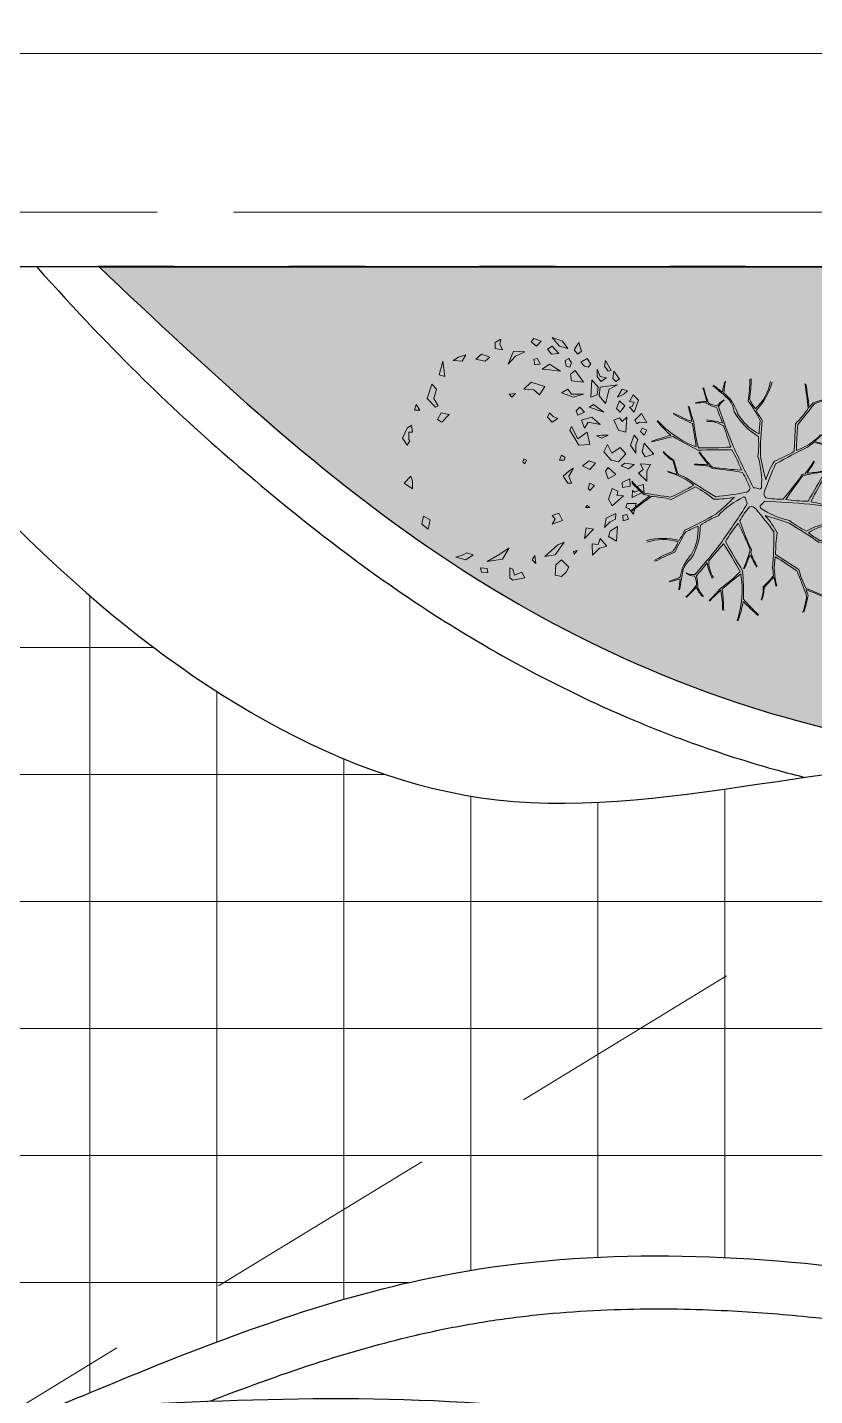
# Model space of a CAD drawing. Header units: inches. Extents: x -12 to 20935469, y -1604 to 24729220.
# Drawn here: x 20905961 to 20906035.4, y 24710626.2 to 24710755.5 of the extents above; entities that cross this region are included whole.
import ezdxf

# ---------------------------------------------------------------- set-up
doc = ezdxf.new("R2010")
doc.units = ezdxf.units.IN
doc.header["$LTSCALE"] = 0.03
doc.header["$MEASUREMENT"] = 0
for name, pattern in [('ACAD_ISO03W100', [30, 12, -18]), ('ACAD_ISO08W100', [36, 24, -3, 6, -3]), ('DASHED2', [0.375, 0.25, -0.125])]:
    doc.linetypes.add(name, pattern=pattern)
for name, color, linetype, lineweight in [('dimension', 250, 'Continuous', 0), ('Dot', 253, 'Continuous', 0), ('green_.25', 82, 'Continuous', 0), ('Grid Line', 252, 'Continuous', 18), ('Hatch', 253, 'Continuous', 15), ('hatch-1', 253, 'Continuous', 5), ('ILLUSTR-TREE', 74, 'Continuous', 0), ('wind.', 150, 'Continuous', 20)]:
    doc.layers.add(name, color=color, linetype=linetype, lineweight=lineweight)

# ---------------------------------------------------------------- blocks, each defined once
blk = doc.blocks.new('fff')
at = {"layer": 'Grid Line', "color": 252, "linetype": 'ACAD_ISO08W100', "lineweight": 9, "ltscale": 80, "true_color": 0x939598}
blk.add_line((20833096.95, 24724010.75), (20830726.15, 24724010.75), dxfattribs=at)
blk = doc.blocks.new('GRN1')
at = {"layer": 'ILLUSTR-TREE', "true_color": 0x30441d}
h = blk.add_hatch(color=89, dxfattribs=at)
h.paths.add_polyline_path([(0.2571, -0.0526), (0.2603, -0.0695), (0.2735, -0.0695), (0.2817, -0.0569), (0.2702, -0.059)])
h.paths.add_polyline_path([(0.2406, -0.0821), (0.2308, -0.0927), (0.2357, -0.1137), (0.2472, -0.1011)])
h.paths.add_polyline_path([(0.1897, 0.2148), (0.1848, 0.2064), (0.1914, 0.2), (0.2078, 0.2021)])
h.paths.add_polyline_path([(0.193, 0.1853), (0.1848, 0.1727), (0.1963, 0.1642), (0.2127, 0.1642), (0.1963, 0.1706)])
h.paths.add_polyline_path([(0.1864, 0.1053), (0.2012, 0.1032), (0.2094, 0.1137), (0.1831, 0.1327)])
h.paths.add_polyline_path([(0.2603, 0.0969), (0.2653, 0.0779), (0.285, 0.0611), (0.2768, 0.0842)])
h.paths.add_polyline_path([(0.2078, 0.08), (0.2242, 0.0547), (0.2127, 0.0379), (0.2111, 0.0547)])
h.paths.add_polyline_path([(0.2521, -0.0021), (0.2538, -0.0274), (0.2242, -0.04), (0.2423, -0.0232)])
h.paths.add_polyline_path([(0.2653, 0.0253), (0.2751, 0.0126), (0.2833, 0.019), (0.2768, 0.0358)])
h.paths.add_polyline_path([(0.2373, 0.0274), (0.2357, 0.019), (0.2226, 0.0211), (0.2242, 0.0337)])
h.paths.add_polyline_path([(0.2488, 0.0758), (0.2472, 0.059), (0.2587, 0.0505), (0.2653, 0.0611)])
h.paths.add_polyline_path([(0.2094, 0.1958), (0.2078, 0.1895), (0.2193, 0.1811), (0.2324, 0.1832)])
h.paths.add_polyline_path([(0.2291, 0.1263), (0.2193, 0.1348), (0.2176, 0.1432), (0.2242, 0.1495), (0.2373, 0.1411)])
h.paths.add_polyline_path([(0.2373, 0.099), (0.2275, 0.1053), (0.2176, 0.1011), (0.2193, 0.0927), (0.2324, 0.0905)])
h.paths.add_polyline_path([(0.2538, 0.1284), (0.2472, 0.12), (0.2571, 0.1116), (0.2735, 0.1221)])
h.paths.add_polyline_path([(0.1963, -0.1853), (0.1996, -0.1979), (0.2308, -0.1895)])
h.paths.add_polyline_path([(0.2456, -0.1369), (0.2308, -0.1453), (0.2324, -0.1663), (0.2406, -0.1537)])
h.paths.add_polyline_path([(0.0402, 0.1474), (0.0386, 0.1221), (0.0731, 0.1011), (0.0813, 0.1053), (0.0534, 0.12), (0.0682, 0.1411)])
h.paths.add_polyline_path([(0.0731, 0.278), (0.0616, 0.2716), (0.0698, 0.2632), (0.078, 0.2674)])
h.paths.add_polyline_path([(-0.2275, -0.0884), (-0.2226, -0.0526), (-0.1963, -0.0379), (-0.2111, -0.059)])
h.paths.add_polyline_path([(0.0205, 0.2527), (0.0386, 0.24), (0.0616, 0.2485), (0.0517, 0.2569), (0.0386, 0.2527)])
h.paths.add_polyline_path([(-0.2406, 0.099), (-0.2242, 0.0821), (-0.2357, 0.0695), (-0.2587, 0.0674), (-0.262, 0.0821), (-0.2521, 0.0927)])
h.paths.add_polyline_path([(-0.2324, 0.0232), (-0.2242, 0.0147), (-0.2143, 0.0211)])
h.paths.add_polyline_path([(-0.1307, 0.2358), (-0.1344, 0.2232), (-0.1226, 0.2231), (-0.1198, 0.2319)])
h.paths.add_polyline_path([(-0.1039, 0.2299), (-0.106, 0.2367), (-0.1191, 0.2474), (-0.0951, 0.2536), (-0.0951, 0.2327)])
h.paths.add_polyline_path([(-0.0555, 0.2396), (-0.0585, 0.2217), (-0.0467, 0.2215), (-0.0384, 0.2388)])
h.paths.add_polyline_path([(-0.0771, 0.224), (-0.1, 0.1981), (-0.0846, 0.1897), (-0.0609, 0.1985), (-0.0663, 0.2109), (-0.0766, 0.2096)])
h.paths.add_polyline_path([(-0.216, 0.0442), (-0.2127, 0.0674), (-0.1831, 0.0884), (-0.1897, 0.0737)])
h.paths.add_polyline_path([(-0.1421, 0.0611), (-0.1339, 0.0842), (-0.1174, 0.0758), (-0.1224, 0.0611), (-0.1306, 0.0674)])
h.paths.add_polyline_path([(-0.1812, 0.2081), (-0.1707, 0.1899), (-0.1581, 0.1935), (-0.1472, 0.2104)])
h.paths.add_polyline_path([(-0.2132, 0.1534), (-0.187, 0.1527), (-0.1886, 0.166), (-0.1749, 0.1708), (-0.1924, 0.186), (-0.1969, 0.1696)])
h.paths.add_polyline_path([(-0.15, 0.1808), (-0.1283, 0.1846), (-0.118, 0.2068), (-0.1309, 0.2058), (-0.1372, 0.1936)])
h.paths.add_polyline_path([(-0.1536, 0.1558), (-0.1749, 0.1348), (-0.1503, 0.139)])
h.paths.add_polyline_path([(-0.1043, 0.1474), (-0.1043, 0.1369), (-0.0994, 0.1411)])
h.paths.add_polyline_path([(-0.2028, 0.1179), (-0.2111, 0.1116), (-0.2045, 0.1095)])
h.paths.add_polyline_path([(-0.0205, 0.099), (-0.032, 0.0863), (-0.0485, 0.0969), (-0.0485, 0.1053), (-0.032, 0.099), (-0.014, 0.1095)])
h.paths.add_polyline_path([(0.0189, 0.2295), (0.0008, 0.2127), (0.0041, 0.1958), (0.0238, 0.179), (0.0402, 0.1874), (0.0205, 0.1979), (0.0337, 0.2169)])
h.paths.add_polyline_path([(-0.0287, 0.2064), (-0.0386, 0.1895), (-0.0205, 0.1832), (-0.0123, 0.1895)])
h.paths.add_polyline_path([(-0.0534, 0.1579), (-0.0649, 0.1474), (-0.06, 0.1432), (-0.0485, 0.1474)])
h.paths.add_polyline_path([(0.0178, 0.294), (0.0123, 0.2737), (0.0238, 0.2674), (0.0435, 0.2716)])
h.paths.add_polyline_path([(-0.0435, 0.278), (-0.0255, 0.259), (-0.0172, 0.2695), (-0.0041, 0.2632), (-0.0057, 0.2864), (-0.0205, 0.278)])
h.paths.add_polyline_path([(-0.0808, 0.244), (-0.0685, 0.2712), (-0.0515, 0.2704), (-0.056, 0.254), (-0.0646, 0.2603), (-0.0686, 0.2503), (-0.0653, 0.2447)])
h.paths.add_polyline_path([(0.0041, 0.0021), (-0.0041, -0.0021), (0.0008, -0.0063), (0.0074, -0.0042)])
h.paths.add_polyline_path([(0.0041, 0.0884), (0.0107, 0.0905), (0.0156, 0.0821), (0.0041, 0.0779)])
h.paths.add_polyline_path([(-0.0025, 0.16), (-0.0172, 0.1474), (-0.009, 0.1306), (0.0025, 0.1453)])
h.paths.add_polyline_path([(-0.0057, 0.2485), (-0.0156, 0.2358), (-0.009, 0.219), (-0.0025, 0.2274)])
h.paths.add_polyline_path([(0.0616, 0.1895), (0.055, 0.1748), (0.06, 0.1621), (0.0616, 0.1748)])
h.paths.add_polyline_path([(0.1634, 0.2337), (0.1552, 0.2253), (0.1486, 0.2106), (0.1667, 0.2211)])
h.paths.add_polyline_path([(0.1552, 0.1327), (0.1486, 0.1095), (0.1585, 0.0821), (0.1667, 0.0969), (0.1552, 0.1053)])
h.paths.add_polyline_path([(0.0994, 0.0737), (0.0912, 0.0611), (0.1027, 0.0505), (0.1125, 0.0547), (0.1043, 0.0632)])
h.paths.add_polyline_path([(0.1569, -0.0232), (0.1486, -0.0316), (0.1552, -0.0379)])
h.paths.add_polyline_path([(0.1536, 0.0316), (0.1651, 0.019), (0.1667, -0.0042), (0.1831, 0.0126), (0.1733, 0.0442)])
h.paths.add_polyline_path([(0.1027, 0.2316), (0.0682, 0.2295), (0.0731, 0.2127), (0.0961, 0.2021), (0.101, 0.2148), (0.0928, 0.2211)])
h.paths.add_polyline_path([(0.1289, 0.2274), (0.1142, 0.2169), (0.1224, 0.2085), (0.1404, 0.2148)])
h.paths.add_polyline_path([(0.0862, 0.1706), (0.0912, 0.1432), (0.078, 0.1348), (0.0961, 0.1284), (0.1027, 0.1516)])
h.paths.add_polyline_path([(0.1339, 0.1832), (0.1667, 0.1916), (0.1766, 0.2106), (0.1716, 0.1706), (0.1519, 0.1685)])
h.paths.add_polyline_path([(0.1257, 0.1453), (0.1142, 0.179), (0.1322, 0.1558)])
h.paths.add_polyline_path([(0.1536, 0.1642), (0.1486, 0.1495), (0.1881, 0.1516), (0.1716, 0.1663)])
h.paths.add_polyline_path([(0.1142, 0.1348), (0.1076, 0.12), (0.1174, 0.1158), (0.1257, 0.1242)])
h.paths.add_polyline_path([(0.0879, 0.2548), (0.0912, 0.2611), (0.0895, 0.278), (0.1109, 0.2653), (0.0961, 0.2506)])
h.paths.add_polyline_path([(0.1142, 0.2485), (0.1421, 0.259), (0.1536, 0.2464), (0.1388, 0.2379), (0.1371, 0.2485), (0.1273, 0.2443), (0.1257, 0.2379)])
h.paths.add_polyline_path([(-0.2521, -0.0084), (-0.2653, -0.0021), (-0.2702, -0.0295), (-0.2653, -0.0358), (-0.2423, -0.0358), (-0.2456, -0.0295), (-0.2587, -0.0253)])
h.paths.add_polyline_path([(-0.2538, -0.0863), (-0.2439, -0.0884), (-0.2423, -0.1032), (-0.2521, -0.1011)])
h.paths.add_polyline_path([(0.055, -0.2822), (0.0386, -0.2716), (0.0485, -0.2653), (0.0517, -0.2674), (0.0682, -0.2674), (0.0682, -0.259), (0.0846, -0.2611), (0.078, -0.2716)])
h.paths.add_polyline_path([(-0.1322, -0.219), (-0.1536, -0.2232), (-0.1421, -0.2379), (-0.124, -0.2337)])
h.paths.add_polyline_path([(-0.2176, -0.16), (-0.2242, -0.1369), (-0.2127, -0.12), (-0.2078, -0.1348), (-0.2127, -0.1432)])
h.paths.add_polyline_path([(-0.0485, -0.278), (-0.0616, -0.259), (-0.0435, -0.259), (-0.032, -0.2632)])
h.paths.add_polyline_path([(0.1289, -0.2), (0.1257, -0.2064), (0.1454, -0.2253), (0.1782, -0.2148), (0.1667, -0.2043), (0.1454, -0.2106)])
h.paths.add_polyline_path([(0.1191, -0.2548), (0.1322, -0.2506), (0.1191, -0.2422)])
h.paths.add_polyline_path([(0.1092, -0.1748), (0.0912, -0.1916), (0.0977, -0.2021), (0.1125, -0.1937)])
at = {"layer": 'ILLUSTR-TREE', "color": 89, "true_color": 0x30441d}
for p, q in [((-0.0057, 0.2864), (-0.0205, 0.278)), ((-0.0041, 0.2632), (-0.0057, 0.2864)), ((0.0178, 0.294), (0.0123, 0.2737)), ((0.0435, 0.2716), (0.0178, 0.294)), ((-0.1191, 0.2474), (-0.0951, 0.2536)), ((-0.0951, 0.2536), (-0.0951, 0.2327)), ((-0.0808, 0.244), (-0.0685, 0.2712)), ((-0.0646, 0.2603), (-0.0686, 0.2503)), ((-0.0685, 0.2712), (-0.0515, 0.2704)), ((-0.056, 0.254), (-0.0646, 0.2603)), ((-0.0515, 0.2704), (-0.056, 0.254)), ((-0.0205, 0.278), (-0.0435, 0.278)), ((-0.0435, 0.278), (-0.0255, 0.259)), ((-0.0255, 0.259), (-0.0172, 0.2695)), ((-0.0172, 0.2695), (-0.0041, 0.2632)), ((0.0123, 0.2737), (0.0238, 0.2674)), ((0.0386, 0.2527), (0.0205, 0.2527)), ((0.0205, 0.2527), (0.0386, 0.24)), ((0.0238, 0.2674), (0.0435, 0.2716)), ((0.0517, 0.2569), (0.0386, 0.2527)), ((0.0616, 0.2485), (0.0517, 0.2569)), ((0.0731, 0.278), (0.0616, 0.2716)), ((0.0616, 0.2716), (0.0698, 0.2632)), ((0.0698, 0.2632), (0.078, 0.2674)), ((0.078, 0.2674), (0.0731, 0.278)), ((0.0879, 0.2548), (0.0912, 0.2611)), ((0.0961, 0.2506), (0.0879, 0.2548)), ((0.0895, 0.278), (0.1109, 0.2653)), ((0.0912, 0.2611), (0.0895, 0.278)), ((0.1109, 0.2653), (0.0961, 0.2506)), ((0.1142, 0.2485), (0.1421, 0.259)), ((0.1421, 0.259), (0.1536, 0.2464)), ((-0.1307, 0.2358), (-0.1344, 0.2232)), ((-0.1344, 0.2232), (-0.1226, 0.2231)), ((-0.1198, 0.2319), (-0.1307, 0.2358)), ((-0.1226, 0.2231), (-0.1198, 0.2319)), ((-0.106, 0.2367), (-0.1191, 0.2474)), ((-0.1039, 0.2299), (-0.106, 0.2367)), ((-0.0951, 0.2327), (-0.1039, 0.2299)), ((-0.0771, 0.224), (-0.1, 0.1981)), ((-0.0653, 0.2447), (-0.0808, 0.244)), ((-0.0766, 0.2096), (-0.0771, 0.224)), ((-0.0686, 0.2503), (-0.0653, 0.2447)), ((-0.0555, 0.2396), (-0.0585, 0.2217)), ((-0.0585, 0.2217), (-0.0467, 0.2215)), ((-0.0384, 0.2388), (-0.0555, 0.2396)), ((-0.0467, 0.2215), (-0.0384, 0.2388)), ((-0.0057, 0.2485), (-0.0156, 0.2358)), ((-0.0156, 0.2358), (-0.009, 0.219)), ((-0.009, 0.219), (-0.0025, 0.2274)), ((-0.0025, 0.2274), (-0.0057, 0.2485)), ((0.0189, 0.2295), (0.0008, 0.2127)), ((0.0337, 0.2169), (0.0189, 0.2295)), ((0.0386, 0.24), (0.0616, 0.2485)), ((0.1027, 0.2316), (0.0682, 0.2295)), ((0.0682, 0.2295), (0.0731, 0.2127)), ((0.0928, 0.2211), (0.1027, 0.2316)), ((0.101, 0.2148), (0.0928, 0.2211)), ((0.1257, 0.2379), (0.1142, 0.2485)), ((0.1289, 0.2274), (0.1142, 0.2169)), ((0.1273, 0.2443), (0.1257, 0.2379)), ((0.1371, 0.2485), (0.1273, 0.2443)), ((0.1404, 0.2148), (0.1289, 0.2274)), ((0.1388, 0.2379), (0.1371, 0.2485)), ((0.1536, 0.2464), (0.1388, 0.2379)), ((0.1552, 0.2253), (0.1486, 0.2106)), ((0.1486, 0.2106), (0.1667, 0.2211)), ((0.1634, 0.2337), (0.1552, 0.2253)), ((0.1667, 0.2211), (0.1634, 0.2337)), ((-0.1472, 0.2104), (-0.1812, 0.2081)), ((-0.1812, 0.2081), (-0.1707, 0.1899)), ((-0.1707, 0.1899), (-0.1581, 0.1935)), ((-0.1581, 0.1935), (-0.1472, 0.2104)), ((-0.1372, 0.1936), (-0.15, 0.1808)), ((-0.1309, 0.2058), (-0.1372, 0.1936)), ((-0.118, 0.2068), (-0.1309, 0.2058)), ((-0.1283, 0.1846), (-0.118, 0.2068)), ((-0.1, 0.1981), (-0.0846, 0.1897)), ((-0.0846, 0.1897), (-0.0609, 0.1985)), ((-0.0663, 0.2109), (-0.0766, 0.2096)), ((-0.0609, 0.1985), (-0.0663, 0.2109)), ((-0.0287, 0.2064), (-0.0386, 0.1895)), ((-0.0386, 0.1895), (-0.0205, 0.1832)), ((-0.0123, 0.1895), (-0.0287, 0.2064)), ((-0.0205, 0.1832), (-0.0123, 0.1895)), ((0.0008, 0.2127), (0.0041, 0.1958)), ((0.0041, 0.1958), (0.0238, 0.179)), ((0.0205, 0.1979), (0.0337, 0.2169)), ((0.0402, 0.1874), (0.0205, 0.1979)), ((0.0616, 0.1895), (0.055, 0.1748)), ((0.0616, 0.1748), (0.0616, 0.1895)), ((0.0731, 0.2127), (0.0961, 0.2021)), ((0.0961, 0.2021), (0.101, 0.2148)), ((0.1142, 0.2169), (0.1224, 0.2085)), ((0.1224, 0.2085), (0.1404, 0.2148)), ((0.1339, 0.1832), (0.1667, 0.1916)), ((0.1667, 0.1916), (0.1766, 0.2106)), ((0.1766, 0.2106), (0.1716, 0.1706)), ((0.1897, 0.2148), (0.1848, 0.2064)), ((0.1848, 0.2064), (0.1914, 0.2)), ((0.2078, 0.2021), (0.1897, 0.2148)), ((0.1914, 0.2), (0.2078, 0.2021)), ((0.2094, 0.1958), (0.2078, 0.1895)), ((0.2078, 0.1895), (0.2193, 0.1811)), ((0.2324, 0.1832), (0.2094, 0.1958)), ((-0.1969, 0.1696), (-0.2132, 0.1534)), ((-0.1924, 0.186), (-0.1969, 0.1696)), ((-0.1749, 0.1708), (-0.1924, 0.186)), ((-0.1886, 0.166), (-0.1749, 0.1708)), ((-0.187, 0.1527), (-0.1886, 0.166)), ((-0.15, 0.1808), (-0.1283, 0.1846)), ((-0.0534, 0.1579), (-0.0649, 0.1474)), ((-0.0485, 0.1474), (-0.0534, 0.1579)), ((-0.0025, 0.16), (-0.0172, 0.1474)), ((0.0025, 0.1453), (-0.0025, 0.16)), ((0.0238, 0.179), (0.0402, 0.1874)), ((0.055, 0.1748), (0.06, 0.1621)), ((0.06, 0.1621), (0.0616, 0.1748)), ((0.1027, 0.1516), (0.0862, 0.1706)), ((0.0862, 0.1706), (0.0912, 0.1432)), ((0.1142, 0.179), (0.1322, 0.1558)), ((0.1257, 0.1453), (0.1142, 0.179)), ((0.1519, 0.1685), (0.1339, 0.1832)), ((0.1536, 0.1642), (0.1486, 0.1495)), ((0.1716, 0.1706), (0.1519, 0.1685)), ((0.1716, 0.1663), (0.1536, 0.1642)), ((0.1881, 0.1516), (0.1716, 0.1663)), ((0.193, 0.1853), (0.1848, 0.1727)), ((0.1848, 0.1727), (0.1963, 0.1642)), ((0.1963, 0.1706), (0.193, 0.1853)), ((0.2127, 0.1642), (0.1963, 0.1706)), ((0.1963, 0.1642), (0.2127, 0.1642)), ((0.2193, 0.1811), (0.2324, 0.1832)), ((-0.2132, 0.1534), (-0.187, 0.1527)), ((-0.1536, 0.1558), (-0.1749, 0.1348)), ((-0.1749, 0.1348), (-0.1503, 0.139)), ((-0.1503, 0.139), (-0.1536, 0.1558)), ((-0.0994, 0.1411), (-0.1043, 0.1474)), ((-0.1043, 0.1474), (-0.1043, 0.1369)), ((-0.1043, 0.1369), (-0.0994, 0.1411)), ((-0.0649, 0.1474), (-0.06, 0.1432)), ((-0.06, 0.1432), (-0.0485, 0.1474)), ((-0.0172, 0.1474), (-0.009, 0.1306)), ((-0.009, 0.1306), (0.0025, 0.1453)), ((0.0402, 0.1474), (0.0386, 0.1221)), ((0.0682, 0.1411), (0.0402, 0.1474)), ((0.0534, 0.12), (0.0682, 0.1411)), ((0.0912, 0.1432), (0.078, 0.1348)), ((0.078, 0.1348), (0.0961, 0.1284)), ((0.0961, 0.1284), (0.1027, 0.1516)), ((0.1142, 0.1348), (0.1076, 0.12)), ((0.1257, 0.1242), (0.1142, 0.1348)), ((0.1322, 0.1558), (0.1257, 0.1453)), ((0.1486, 0.1495), (0.1881, 0.1516)), ((0.1552, 0.1327), (0.1486, 0.1095)), ((0.1552, 0.1053), (0.1552, 0.1327)), ((0.2094, 0.1137), (0.1831, 0.1327)), ((0.1831, 0.1327), (0.1864, 0.1053)), ((0.2176, 0.1432), (0.2242, 0.1495)), ((0.2193, 0.1348), (0.2176, 0.1432)), ((0.2291, 0.1263), (0.2193, 0.1348)), ((0.2242, 0.1495), (0.2373, 0.1411)), ((0.2373, 0.1411), (0.2291, 0.1263)), ((0.2538, 0.1284), (0.2472, 0.12)), ((0.2735, 0.1221), (0.2538, 0.1284)), ((-0.2521, 0.0927), (-0.2406, 0.099)), ((-0.2406, 0.099), (-0.2242, 0.0821)), ((-0.2028, 0.1179), (-0.2111, 0.1116)), ((-0.2111, 0.1116), (-0.2045, 0.1095)), ((-0.2045, 0.1095), (-0.2028, 0.1179)), ((-0.0485, 0.1053), (-0.032, 0.099)), ((-0.0485, 0.0969), (-0.0485, 0.1053)), ((-0.032, 0.0863), (-0.0485, 0.0969)), ((-0.032, 0.099), (-0.014, 0.1095)), ((-0.0205, 0.099), (-0.032, 0.0863)), ((-0.014, 0.1095), (-0.0205, 0.099)), ((0.0386, 0.1221), (0.0731, 0.1011)), ((0.0813, 0.1053), (0.0534, 0.12)), ((0.0731, 0.1011), (0.0813, 0.1053)), ((0.1076, 0.12), (0.1174, 0.1158)), ((0.1174, 0.1158), (0.1257, 0.1242)), ((0.1486, 0.1095), (0.1585, 0.0821)), ((0.1667, 0.0969), (0.1552, 0.1053)), ((0.1585, 0.0821), (0.1667, 0.0969)), ((0.1864, 0.1053), (0.2012, 0.1032)), ((0.2012, 0.1032), (0.2094, 0.1137)), ((0.2275, 0.1053), (0.2176, 0.1011)), ((0.2176, 0.1011), (0.2193, 0.0927)), ((0.2373, 0.099), (0.2275, 0.1053)), ((0.2324, 0.0905), (0.2373, 0.099)), ((0.2472, 0.12), (0.2571, 0.1116)), ((0.2571, 0.1116), (0.2735, 0.1221)), ((0.2768, 0.0842), (0.2603, 0.0969)), ((0.2603, 0.0969), (0.2653, 0.0779)), ((-0.262, 0.0821), (-0.2521, 0.0927)), ((-0.2587, 0.0674), (-0.262, 0.0821)), ((-0.2357, 0.0695), (-0.2587, 0.0674)), ((-0.2242, 0.0821), (-0.2357, 0.0695)), ((-0.1897, 0.0737), (-0.216, 0.0442)), ((-0.216, 0.0442), (-0.2127, 0.0674)), ((-0.2127, 0.0674), (-0.1831, 0.0884)), ((-0.1831, 0.0884), (-0.1897, 0.0737)), ((-0.1421, 0.0611), (-0.1339, 0.0842)), ((-0.1306, 0.0674), (-0.1421, 0.0611)), ((-0.1339, 0.0842), (-0.1174, 0.0758)), ((-0.1224, 0.0611), (-0.1306, 0.0674)), ((-0.1174, 0.0758), (-0.1224, 0.0611)), ((0.0041, 0.0884), (0.0107, 0.0905)), ((0.0041, 0.0779), (0.0041, 0.0884)), ((0.0156, 0.0821), (0.0041, 0.0779)), ((0.0107, 0.0905), (0.0156, 0.0821)), ((0.0994, 0.0737), (0.0912, 0.0611)), ((0.1043, 0.0632), (0.0994, 0.0737)), ((0.1125, 0.0547), (0.1043, 0.0632)), ((0.2111, 0.0547), (0.2078, 0.08)), ((0.2078, 0.08), (0.2242, 0.0547)), ((0.2193, 0.0927), (0.2324, 0.0905)), ((0.2488, 0.0758), (0.2472, 0.059)), ((0.2653, 0.0611), (0.2488, 0.0758)), ((0.2653, 0.0779), (0.285, 0.0611)), ((0.285, 0.0611), (0.2768, 0.0842)), ((0.0912, 0.0611), (0.1027, 0.0505)), ((0.1027, 0.0505), (0.1125, 0.0547)), ((0.1733, 0.0442), (0.1536, 0.0316)), ((0.1536, 0.0316), (0.1651, 0.019)), ((0.1831, 0.0126), (0.1733, 0.0442)), ((0.2127, 0.0379), (0.2111, 0.0547)), ((0.2242, 0.0547), (0.2127, 0.0379)), ((0.2226, 0.0211), (0.2242, 0.0337)), ((0.2242, 0.0337), (0.2373, 0.0274)), ((0.2472, 0.059), (0.2587, 0.0505)), ((0.2587, 0.0505), (0.2653, 0.0611)), ((0.2768, 0.0358), (0.2653, 0.0253)), ((0.2833, 0.019), (0.2768, 0.0358)), ((-0.2143, 0.0211), (-0.2324, 0.0232)), ((-0.2324, 0.0232), (-0.2242, 0.0147)), ((-0.2242, 0.0147), (-0.2143, 0.0211)), ((0.0041, 0.0021), (-0.0041, -0.0021)), ((0.0074, -0.0042), (0.0041, 0.0021)), ((0.1651, 0.019), (0.1667, -0.0042)), ((0.1667, -0.0042), (0.1831, 0.0126)), ((0.2357, 0.019), (0.2226, 0.0211)), ((0.2373, 0.0274), (0.2357, 0.019)), ((0.2653, 0.0253), (0.2751, 0.0126)), ((0.2751, 0.0126), (0.2833, 0.019)), ((-0.2653, -0.0021), (-0.2702, -0.0295)), ((-0.2702, -0.0295), (-0.2653, -0.0358)), ((-0.2521, -0.0084), (-0.2653, -0.0021)), ((-0.2587, -0.0253), (-0.2521, -0.0084)), ((-0.2456, -0.0295), (-0.2587, -0.0253)), ((-0.2423, -0.0358), (-0.2456, -0.0295)), ((-0.0041, -0.0021), (0.0008, -0.0063)), ((0.0008, -0.0063), (0.0074, -0.0042)), ((0.1569, -0.0232), (0.1486, -0.0316)), ((0.1552, -0.0379), (0.1569, -0.0232)), ((0.2242, -0.04), (0.2423, -0.0232)), ((0.2538, -0.0274), (0.2242, -0.04)), ((0.2423, -0.0232), (0.2521, -0.0021)), ((0.2521, -0.0021), (0.2538, -0.0274)), ((-0.2653, -0.0358), (-0.2423, -0.0358)), ((-0.2275, -0.0884), (-0.2226, -0.0526)), ((-0.2111, -0.059), (-0.2275, -0.0884)), ((-0.2226, -0.0526), (-0.1963, -0.0379)), ((-0.1963, -0.0379), (-0.2111, -0.059)), ((0.1486, -0.0316), (0.1552, -0.0379)), ((0.2702, -0.059), (0.2571, -0.0526)), ((0.2571, -0.0526), (0.2603, -0.0695)), ((0.2817, -0.0569), (0.2702, -0.059)), ((0.2735, -0.0695), (0.2817, -0.0569)), ((-0.2521, -0.1011), (-0.2538, -0.0863)), ((-0.2538, -0.0863), (-0.2439, -0.0884)), ((-0.2439, -0.0884), (-0.2423, -0.1032)), ((0.2406, -0.0821), (0.2308, -0.0927)), ((0.2308, -0.0927), (0.2357, -0.1137)), ((0.2472, -0.1011), (0.2406, -0.0821)), ((0.2603, -0.0695), (0.2735, -0.0695)), ((-0.2423, -0.1032), (-0.2521, -0.1011)), ((-0.2242, -0.1369), (-0.2127, -0.12)), ((-0.2127, -0.12), (-0.2078, -0.1348)), ((0.2357, -0.1137), (0.2472, -0.1011)), ((-0.2176, -0.16), (-0.2242, -0.1369)), ((-0.2127, -0.1432), (-0.2176, -0.16)), ((-0.2078, -0.1348), (-0.2127, -0.1432)), ((0.2456, -0.1369), (0.2308, -0.1453)), ((0.2308, -0.1453), (0.2324, -0.1663)), ((0.2324, -0.1663), (0.2406, -0.1537)), ((0.2406, -0.1537), (0.2456, -0.1369)), ((0.1092, -0.1748), (0.0912, -0.1916)), ((0.1125, -0.1937), (0.1092, -0.1748)), ((0.2308, -0.1895), (0.1963, -0.1853)), ((0.1963, -0.1853), (0.1996, -0.1979)), ((-0.1322, -0.219), (-0.1536, -0.2232)), ((-0.124, -0.2337), (-0.1322, -0.219)), ((0.0912, -0.1916), (0.0977, -0.2021)), ((0.0977, -0.2021), (0.1125, -0.1937)), ((0.1289, -0.2), (0.1257, -0.2064)), ((0.1257, -0.2064), (0.1454, -0.2253)), ((0.1454, -0.2106), (0.1289, -0.2)), ((0.1667, -0.2043), (0.1454, -0.2106)), ((0.1454, -0.2253), (0.1782, -0.2148)), ((0.1782, -0.2148), (0.1667, -0.2043)), ((0.1996, -0.1979), (0.2308, -0.1895)), ((-0.1536, -0.2232), (-0.1421, -0.2379)), ((-0.1421, -0.2379), (-0.124, -0.2337)), ((0.1191, -0.2422), (0.1191, -0.2548)), ((0.1322, -0.2506), (0.1191, -0.2422)), ((0.1191, -0.2548), (0.1322, -0.2506)), ((-0.0616, -0.259), (-0.0435, -0.259)), ((-0.0485, -0.278), (-0.0616, -0.259)), ((-0.032, -0.2632), (-0.0485, -0.278)), ((-0.0435, -0.259), (-0.032, -0.2632)), ((0.0386, -0.2716), (0.0485, -0.2653)), ((0.055, -0.2822), (0.0386, -0.2716)), ((0.0485, -0.2653), (0.0517, -0.2674)), ((0.0517, -0.2674), (0.0682, -0.2674)), ((0.078, -0.2716), (0.055, -0.2822)), ((0.0682, -0.259), (0.0846, -0.2611)), ((0.0682, -0.2674), (0.0682, -0.259)), ((0.0846, -0.2611), (0.078, -0.2716))]:
    blk.add_line(p, q, dxfattribs=at)
blk = doc.blocks.new('T13')
for p, q in [((0.428, 0.593), (0.428, 0.593)), ((0.564, 0.201), (0.708, 0.425)), ((-0.438, 0.382), (-0.704, 0.395)), ((-0.709, 0.069), (-0.709, 0.068)), ((0.313, -0.654), (0.314, -0.654))]:
    blk.add_line(p, q)
blk.add_lwpolyline([(0.427, -1.05, -0.126142), (0.426, -0.734, 0.03539), (0.327, -0.681, 0.025442), (0.171, -0.378, 0.018467), (0.006, -0.197, -0.070709), (0.025, -0.398, 0.036684), (-0.094, -0.576), (0.029, -0.813, 0.055374), (-0.001, -1.003, 0.015419), (0.146, -1.196, 0.015419)], format="xyb")
for centre, radius, start, end in [((0.544, 1.271), 0.997, 188.7058, 199.8279), ((0.487, 1.309), 0.939, 191.4363, 219.4054), ((2.092, 2.555), 2.776, 211.5979, 215.8713), ((0.608, 1.597), 0.999, 209.5693, 220.5893), ((-1.992, 1.559), 1.94, 341.6031, 346.0626), ((1.959, 0.54), 2.134, 165.0867, 169.3971), ((-0.172, 0.689), 0.417, 57.2831, 70.5415), ((-0.101, 0.801), 0.295, 55.7919, 76.1738), ((-2.445, 1.733), 2.609, 344.4829, 347.6524), ((1.593, 0.768), 1.537, 164.7926, 170.4991), ((-1.853, 0.308), 2.214, 16.7515, 22.1702), ((-1.336, 0.436), 1.696, 21.0828, 24.7967), ((1.08, 0.32), 1.105, 133.2252, 138.9211), ((0.637, 0.8), 0.446, 134.2559, 149.009), ((-0.867, -0.717), 1.716, 73.986, 80.5441), ((-1.66, -3.154), 4.262, 72.5672, 75.4116), ((-4.885, 2.598), 5.014, 337.9162, 340.5525), ((1.254, 0.291), 1.533, 155.2685, 164.6643), ((0.545, 1.325), 0.568, 210.069, 222.0712), ((0.275, 1.142), 0.231, 204.7952, 206.8355), ((-0.132, 0.758), 0.348, 54.0156, 54.654), ((4.614, -0.037), 4.575, 167.6308, 172.856), ((0.255, 1.121), 0.203, 209.038, 235.4044), ((-7.207, 2.044), 7.413, 350.2155, 351.4641), ((0.215, 0.819), 0.155, 87.3146, 119.155), ((0.229, 0.82), 0.148, 91.5584, 124.1588), ((-0.004, 0.92), 0.273, 339.3563, 5.467), ((0.931, 1.199), 0.697, 194.0874, 200.3062), ((-0.322, 0.9), 0.603, 349.9787, 5.4953), ((-1.136, 2.054), 1.969, 322.1847, 328.3706), ((-0.499, 1.607), 1.205, 321.3001, 330.841), ((-0.115, 0.911), 0.434, 190.6007, 207.3466), ((-0.185, 0.898), 0.356, 190.4335, 211.331), ((2.195, 2.326), 2.94, 208.7548, 214.1059), ((-0.133, 0.647), 0.251, 24.7539, 64.6899), ((-0.348, 0.394), 0.593, 40.7586, 56.4721), ((0.897, 0.817), 0.645, 179.3917, 209.4521), ((-0.7, 0.704), 1.129, 356.076, 7.2625), ((0.982, 0.806), 0.543, 174.9586, 186.2056), ((0.268, 1.342), 0.636, 285.7899, 314.5476), ((0.345, 1.206), 0.469, 281.9294, 319.6866), ((0.284, 0.99), 1.264, 192.0056, 199.7094), ((-0.29, 0.846), 0.664, 189.447, 203.9688), ((-7.954, 2.442), 7.652, 345.8988, 346.931), ((0.332, 0.449), 0.862, 162.2444, 171.9735), ((-2.88, -4.306), 5.64, 58.7399, 62.0811), ((1.461, 3.425), 3.207, 238.3111, 243.9484), ((-7.207, 2.044), 7.413, 348.3218, 349.9921), ((0.756, 0.787), 0.485, 179.0591, 213.5916), ((1.238, 0.699), 0.797, 177.7287, 185.8361), ((-2.696, 2.116), 3.934, 335.6554, 339.189), ((-16.294, 7.516), 18.574, 337.7977, 338.5026), ((-1.361, -0.003), 0.727, 46.8401, 51.2834), ((7.521, 10.863), 13.291, 230.7052, 231.8125), ((-1.049, 0.176), 0.646, 20.6684, 45.6115), ((-0.021, 1.104), 0.734, 218.4282, 225.7889), ((0.143, 1.028), 0.808, 214.5859, 219.8976), ((-1.14, -0.69), 1.494, 51.9536, 57.6458), ((-2.181, -2.425), 3.524, 56.2728, 58.4632), ((9.351, 1.792), 9.661, 186.7632, 187.6443), ((0.695, 0.725), 0.932, 184.3684, 196.1636), ((9.043, -0.28), 9.005, 174.8238, 177.6274), ((3.164, -1.329), 3.345, 144.4125, 150.2422), ((-1.673, 1.981), 2.498, 324.16, 327.1682), ((-0.466, -3.399), 3.934, 95.6554, 99.189), ((1.657, -17.875), 18.574, 97.7977, 98.5026), ((-1.324, -0.218), 0.871, 44.6875, 57.3652), ((-0.449, 3.055), 2.651, 264.6412, 270.0914), ((3.652, 2.474), 4.572, 205.4372, 209.8163), ((3.15, 1.541), 3.531, 197.3863, 197.8324), ((-2.549, -2.784), 3.998, 49.8987, 54.2252), ((1.705, 2.857), 3.058, 231.4605, 236.7593), ((-1.625, 0.542), 1.672, 351.6597, 359.072), ((-0.503, 0.894), 0.926, 322.7918, 334.8087), ((2.884, -1.126), 2.651, 144.6412, 150.0914), ((0.487, 1.268), 0.871, 284.6875, 297.3652), ((5.661, -11.931), 13.291, 110.7052, 111.8125), ((0.692, 1.193), 0.727, 286.8401, 291.2834), ((0.73, -0.728), 1.264, 72.0056, 79.7094), ((0.892, -0.159), 0.664, 69.447, 83.9688), ((-1.694, -0.357), 1.458, 22.0617, 30.4653), ((-0.983, 0.266), 1.01, 350.8974, 0.4845), ((-0.595, 0.53), 0.852, 325.9263, 346.7063), ((3.383, -0.792), 3.319, 160.2028, 164.4346), ((-1.199, -0.31), 0.469, 41.9294, 79.6866), ((-1.278, -0.445), 0.636, 45.7899, 74.5476), ((0.045, 0.794), 0.718, 237.2581, 253.4365), ((1.067, 3.242), 3.341, 245.5712, 250.4573), ((2.289, -2.532), 3.341, 125.5712, 130.4573), ((0.68, -0.423), 0.718, 117.2581, 133.4365), ((0.331, -4.387), 4.572, 85.4372, 89.8163), ((0.552, 1.659), 1.458, 262.0617, 270.4653), ((0.691, 0.834), 0.646, 260.6684, 285.6115), ((0.833, -0.625), 0.808, 94.5859, 99.8976), ((0.237, -0.499), 0.862, 42.2444, 51.9735), ((0.981, -0.521), 0.734, 98.4282, 105.7889), ((6.106, 5.68), 7.652, 225.8988, 226.931), ((-1.171, 0.442), 0.543, 294.9586, 306.2056), ((-0.241, -0.964), 1.129, 116.076, 127.2625), ((-1.206, 0.717), 0.797, 297.7287, 305.8361), ((-1.137, 0.362), 0.645, 299.3917, 329.4521), ((-1.041, 0.256), 0.485, 299.0591, 333.5916), ((-0.413, 3.399), 3.345, 264.4125, 270.2422), ((-0.861, -2.445), 2.498, 84.16, 87.1682), ((-0.504, -0.889), 0.926, 82.7918, 94.8087), ((-0.987, 3.32), 3.319, 280.2028, 284.4346), ((-0.143, -0.786), 0.852, 85.9263, 106.7063), ((0.186, -0.04), 0.272, 161.0905, 174.0917), ((-0.115, 0.03), 0.047, 22.2078, 46.2598), ((-0.027, 0.15), 0.0608, 247.4125, 313.0745), ((-0.114, -0.128), 0.272, 41.0905, 54.0917), ((0.098, 0.098), 0.047, 262.2078, 286.2598), ((0.156, -0.038), 0.0587, 126.0856, 194.4014), ((-0.014, 1.345), 1.494, 291.9536, 297.6458), ((-0.995, 3.114), 3.524, 296.2728, 298.4632), ((0.884, -0.275), 0.356, 70.4335, 91.331), ((0.861, -0.343), 0.434, 70.6007, 87.3466), ((-1.888, 3.027), 4.262, 312.5672, 315.4116), ((-0.173, 1.123), 1.716, 313.986, 320.5441), ((-1.124, -1.242), 1.205, 81.3001, 90.841), ((-1.192, -2.016), 1.969, 82.1847, 88.3706), ((-4.26, 7.966), 9.005, 294.8238, 297.6274), ((0.361, -1.684), 1.672, 111.6597, 119.072), ((-3.308, 0.042), 3.058, 351.4605, 356.7593), ((3.704, -0.821), 3.998, 169.8987, 174.2252), ((0.28, -0.99), 1.01, 110.8974, 120.4845), ((-0.092, -0.099), 0.0543, 2.868, 77.619), ((-3.323, -0.703), 3.341, 5.5712, 10.4573), ((0.05, -0.12), 0.047, 142.2078, 166.2598), ((0.771, 0.264), 0.852, 205.9263, 226.7063), ((-0.04, 0.175), 0.272, 281.0905, 294.0917), ((-4.75, -7.679), 9.005, 54.8238, 57.6274), ((0.736, 0.731), 1.01, 230.8974, 240.4845), ((-1.123, 3.612), 3.998, 289.8987, 294.2252), ((1.636, -2.892), 3.058, 111.4605, 116.7593), ((-2.275, 4.66), 5.64, 298.7399, 302.0811), ((0.294, -0.951), 0.932, 64.3684, 76.1636), ((-0.226, -3.485), 3.531, 77.3863, 77.8324), ((-3.11, -8.981), 9.661, 66.7632, 67.6443), ((0.931, -3.051), 2.94, 88.7548, 94.1059), ((0.905, -1.063), 0.939, 71.4363, 99.4054), ((0.843, -1.094), 0.997, 68.7058, 79.8279), ((0.678, -1.764), 2.214, 136.7515, 142.1702), ((-1.486, 0.201), 0.697, 314.0874, 320.3062), ((-0.6, -0.734), 0.603, 109.9787, 125.4953), ((-0.776, -0.469), 0.273, 99.3563, 125.467), ((-2.257, 4.009), 4.575, 287.6308, 292.856), ((1.852, -7.27), 7.413, 108.3218, 109.9921), ((-3.678, -0.454), 3.207, 358.3111, 3.9484), ((5.188, -0.347), 5.64, 178.7399, 182.0811), ((1.296, 1.149), 1.672, 231.6597, 239.072), ((2.25, -2.965), 3.207, 118.3111, 123.9484), ((-0.361, -1.219), 1.533, 35.2685, 44.6643), ((4.706, 2.945), 5.014, 217.9162, 220.5525), ((-0.799, 0.769), 1.105, 253.2252, 258.9211), ((-0.993, 0.146), 0.446, 254.2559, 269.009), ((0.309, -1.38), 1.696, 141.0828, 144.7967), ((-0.798, -0.229), 0.155, 207.3146, 239.155), ((-0.807, -0.218), 0.148, 211.5584, 244.1588), ((-1.401, -0.196), 0.568, 330.069, 342.0712), ((-1.08, -0.345), 0.203, 329.038, 355.4044), ((1.852, -7.27), 7.413, 110.2155, 111.4641), ((-0.149, -0.504), 0.593, 160.7586, 176.4721), ((-0.475, -0.444), 0.251, 144.7539, 184.6899), ((-3.95, 1.92), 4.572, 325.4372, 329.8163), ((1.04, 0.002), 0.926, 202.7918, 214.8087), ((-2.325, -3.965), 4.575, 47.6308, 52.856), ((5.388, 5.233), 7.413, 228.3218, 229.9921), ((-0.498, -1.954), 2.134, 45.0867, 49.3971), ((1.181, -3.077), 2.776, 91.5979, 95.8713), ((1.093, -1.312), 0.999, 89.5693, 100.5893), ((2.36, 0.958), 1.94, 221.6031, 226.0626), ((-1.444, 0.99), 1.537, 284.7926, 290.4991), ((-0.26, -2.99), 2.609, 104.4829, 107.6524), ((-1.108, -0.338), 0.231, 324.7952, 326.8355), ((-0.625, -0.493), 0.295, 175.7919, 196.1738), ((-0.572, -0.498), 0.348, 174.0156, 174.654), ((-0.492, -0.499), 0.417, 177.2831, 190.5415), ((-0.957, 0.234), 0.932, 304.3684, 316.1636), ((-6.209, 7.197), 9.661, 306.7632, 307.6443), ((3.209, -0.682), 3.524, 176.2728, 178.4632), ((1.186, -0.648), 1.494, 171.9536, 177.6458), ((-2.891, 1.952), 3.531, 317.3863, 317.8324), ((0.273, -1.172), 0.645, 59.3917, 89.4521), ((0.641, -0.195), 0.251, 264.7539, 304.6899), ((0.53, 0.118), 0.593, 280.7586, 296.4721), ((5.388, 5.233), 7.413, 230.2155, 231.4641), ((0.758, -0.3), 0.295, 295.7919, 316.1738), ((0.697, -0.182), 0.417, 297.2831, 310.5415), ((-1.429, 1.421), 2.134, 285.0867, 289.3971), ((-0.336, -2.51), 1.94, 101.6031, 106.0626), ((-1.669, -0.278), 0.999, 329.5693, 340.5893), ((-3.241, 0.529), 2.776, 331.5979, 335.8713), ((-1.359, -0.239), 0.939, 311.4363, 339.4054), ((-0.861, 0.935), 1.533, 275.2685, 284.6643), ((0.211, -5.535), 5.014, 97.9162, 100.5525), ((-3.094, 0.732), 2.94, 328.7548, 334.1059), ((0.39, -1.002), 0.646, 140.6684, 165.6115), ((-2.403, -1.922), 2.651, 24.6412, 30.0914), ((0.317, -1.035), 0.485, 59.0591, 93.5916), ((2.566, 0.471), 2.498, 204.16, 207.1682), ((0.954, -0.158), 0.603, 229.9787, 245.4953), ((0.813, -0.443), 0.273, 219.3563, 245.467), ((0.61, -0.595), 0.148, 331.5584, 4.1588), ((0.616, -0.583), 0.155, 327.3146, 359.155), ((0.889, -1.121), 0.568, 90.069, 102.0712), ((0.857, -0.769), 0.203, 89.038, 115.4044), ((-0.117, -1.751), 1.537, 44.7926, 50.4991), ((2.738, 1.264), 2.609, 224.4829, 227.6524), ((0.865, -0.796), 0.231, 84.7952, 86.8355), ((0.736, -0.252), 0.348, 294.0156, 294.654), ((3.58, 0.134), 4.262, 192.5672, 195.4116), ((-0.666, -0.615), 0.356, 310.4335, 331.331), ((-0.713, -0.561), 0.434, 310.6007, 327.3466), ((-0.537, 0.057), 0.862, 282.2444, 291.9735), ((1.88, -8.115), 7.652, 105.8988, 106.931), ((-0.928, -0.576), 0.734, 338.4282, 345.7889), ((-0.944, -0.396), 0.808, 334.5859, 339.8976), ((0.974, 0.268), 1.129, 236.076, 247.2625), ((0.886, -0.889), 0.469, 161.9294, 199.6866), ((0.221, -1.24), 0.543, 54.9586, 66.2056), ((2.361, -0.03), 1.969, 202.1847, 208.3706), ((1.207, 1.464), 2.214, 256.7515, 262.1702), ((0.587, -1.393), 0.697, 74.0874, 80.3062), ((0.388, -0.939), 0.446, 14.2559, 29.009), ((-0.248, -1.082), 1.105, 13.2252, 18.9211), ((1.06, 0.952), 1.696, 261.0828, 264.7967), ((-1.354, -0.17), 0.997, 308.7058, 319.8279), ((1.073, -0.399), 1.716, 193.986, 200.5441), ((-13.149, 1.076), 13.291, 350.7052, 351.8125), ((1.656, -0.358), 1.205, 201.3001, 210.841), ((0.701, -1.183), 0.727, 166.8401, 171.2834), ((14.67, 10.366), 18.574, 217.7977, 218.5026), ((-0.569, -0.68), 0.664, 309.447, 323.9688), ((-0.981, -0.255), 1.264, 312.0056, 319.7094)]:
    blk.add_arc(centre, radius, start, end)

msp = doc.modelspace()

# ---------------------------------------------------------------- hatches: boundary and pattern name
at = {"layer": 'green_.25', "lineweight": 18}
h = msp.add_hatch(dxfattribs=at)
h.set_pattern_fill('AR-SAND', color=256, scale=5, angle=360)
h.set_pattern_definition([(37.5, (62522.059, 3429.13), (-0.3149667905, 9.634118845), [0, -7.6, 0, -8.5, 0, -8.125]), (7.5, (62522.059, 3429.13), (8.8488835263, 14.110730326), [0, -4.1, 0, -6.85, 0, -2.625]), (327.5, (62515.909, 3429.13), (15.5707093088, 0.0282952677), [0, -2.5, 0, -9, 0, -11.75]), (317.5, (62515.909, 3429.13), (15.030633023, 4.3883778247), [0, -1.25, 0, -5.9, 0, -6.75])])
edge = h.paths.add_edge_path()
edge.add_line((20906146.87, 24710722.84), (20906136.87, 24710723))
edge.add_line((20906136.87, 24710723), (20906136.87, 24710732.84))
edge.add_line((20906136.87, 24710732.84), (20905967.72, 24710732.84))
edge.add_spline(control_points=[(20905967.72, 24710732.84), (20905978.31, 24710722.84), (20905998.55, 24710703.75), (20906033.27, 24710688.02), (20906067.71, 24710685.21), (20906094.12, 24710671.73), (20906113.84, 24710654.13), (20906131.21, 24710630.35), (20906139.5, 24710605.39), (20906141.09, 24710575.51), (20906137.91, 24710555.09), (20906124.38, 24710524.91), (20906104.77, 24710487.72), (20906087.1, 24710454.51), (20906071.78, 24710427.81), (20906076.42, 24710410.89), (20906087.1, 24710391.54), (20906097.03, 24710383.23), (20906103.45, 24710377.85)], knot_values=[0.017867, 0.017867, 0.017867, 0.017867, 43.554295, 83.160196, 111.305698, 146.347364, 169.598441, 190.192176, 234.215213, 245.626706, 279.999401, 294.635057, 344.735937, 406.07088, 407.706442, 436.81212, 450.261859, 474.954763, 474.954763, 474.954763, 474.954763], degree=3, periodic=0)
edge.add_line((20906103.45, 24710377.85), (20906136.87, 24710377.85))
edge.add_line((20906136.87, 24710377.85), (20906136.87, 24710388.84))
edge.add_line((20906136.87, 24710388.84), (20906146.87, 24710388.84))
edge.add_line((20906146.87, 24710388.84), (20906146.87, 24710722.84))

# ---------------------------------------------------------------- linework, layer by layer
at = {"linetype": 'ACAD_ISO03W100', "ltscale": 20}
msp.add_line((20906136.87, 24710732.86), (20905546.87, 24710732.86), dxfattribs=at)
for p, q in [((20905546.87, 24710732.86), (20906136.87, 24710732.86)), ((20905967.72, 24710732.84), (20906136.87, 24710732.84))]:
    msp.add_line(p, q)
for points in [[(20905831.95, 24710733.34), (20905829.9, 24710715.52), (20905837.44, 24710680.91), (20905858.31, 24710648.38), (20905882.16, 24710630.17), (20905913.62, 24710619.37), (20905947.46, 24710619.69), (20905971.45, 24710628.34), (20906001.16, 24710637.72), (20906042.27, 24710637.77), (20906073.73, 24710628.49), (20906098, 24710604.35), (20906116.15, 24710556.32), (20906117.14, 24710524.91), (20906108.83, 24710495.11)], [(20905963.65, 24710624.95), (20906009.39, 24710624.95), (20906057.61, 24710609.37), (20906103.5, 24710551.84), (20906110.87, 24710500.94)]]:
    msp.add_spline(points, degree=3)
for points, knots in [([(20905938.65, 24710732.86), (20905945.88, 24710723.79), (20905963.33, 24710701.9), (20906005.31, 24710673.4), (20906040.69, 24710688.06), (20906058.04, 24710685.34)], [0, 0, 0, 0, 35.157478, 84.830906, 137.621505, 137.621505, 137.621505, 137.621505]), ([(20905961.81, 24710732.86), (20905969.53, 24710724.25), (20905974.84, 24710719.24), (20905985.97, 24710709.62), (20905991.78, 24710705), (20906004.31, 24710696.73), (20906010.99, 24710693.1), (20906020.49, 24710689.06), (20906023.05, 24710688.08), (20906027.71, 24710686.49), (20906029.8, 24710685.84), (20906032.74, 24710685.03), (20906033.59, 24710684.81), (20906034.44, 24710684.6)], [0, 0, 0, 0, 21.615445, 21.615445, 43.230891, 43.230891, 64.846336, 64.846336, 72.676983, 72.676983, 78.88903, 78.88903, 81.385332, 81.385332, 81.385332, 81.385332]), ([(20905967.7, 24710732.86), (20905978.3, 24710722.85), (20905998.54, 24710703.75), (20906033.27, 24710688.02), (20906067.71, 24710685.21), (20906094.12, 24710671.73), (20906113.84, 24710654.13), (20906131.21, 24710630.35), (20906139.5, 24710605.39), (20906141.09, 24710575.51), (20906137.91, 24710555.09), (20906124.38, 24710524.91), (20906104.77, 24710487.72), (20906087.1, 24710454.51), (20906071.78, 24710427.81), (20906076.42, 24710410.89), (20906087.1, 24710391.54), (20906097.03, 24710383.23), (20906103.45, 24710377.85)], [0, 0, 0, 0, 43.554295, 83.160196, 111.305698, 146.347364, 169.598441, 190.192176, 234.215213, 245.626706, 279.999401, 294.635057, 344.735937, 406.07088, 407.706442, 436.81212, 450.261859, 474.954763, 474.954763, 474.954763, 474.954763]), ([(20905830.54, 24710723.93), (20905830.33, 24710721.13), (20905830.12, 24710718.33), (20905829.9, 24710715.53), (20905829.48, 24710708.37), (20905828.26, 24710688.01), (20905830.39, 24710646.49), (20905849.83, 24710615.8), (20905886.12, 24710597.9), (20905932.81, 24710606.22), (20905953.59, 24710618.84), (20905964.52, 24710625.47), (20905964.57, 24710625.51), (20905964.61, 24710625.54), (20905964.66, 24710625.57)], [-8.42922, -8.42922, -8.42922, -8.42922, 0, 0, 0, 22.091874, 62.816557, 103.693956, 136.008992, 172.41505, 212.78334, 212.78334, 212.78334, 212.950574, 212.950574, 212.950574, 212.950574]), ([(20905978.21, 24710625.66), (20905978.34, 24710625.71), (20905978.47, 24710625.75), (20905981.96, 24710627.1), (20905985.33, 24710628.32), (20905991.61, 24710630.32), (20905994.52, 24710631.14), (20905999.1, 24710632.22), (20906000.76, 24710632.57), (20906004.09, 24710633.16), (20906005.77, 24710633.42), (20906010.83, 24710634.03), (20906014.25, 24710634.27), (20906020.83, 24710634.42), (20906023.97, 24710634.37), (20906029.65, 24710634.08), (20906032.18, 24710633.89), (20906036.71, 24710633.44), (20906038.7, 24710633.2), (20906042.27, 24710632.73), (20906043.84, 24710632.5), (20906046.95, 24710632.01), (20906048.49, 24710631.74), (20906053.07, 24710630.85), (20906056.06, 24710630.14), (20906061.21, 24710628.61), (20906063.41, 24710627.83), (20906067.48, 24710626.13), (20906069.36, 24710625.22), (20906074.16, 24710622.5), (20906077.02, 24710620.44), (20906082.43, 24710615.75), (20906084.98, 24710613.12), (20906089.23, 24710608.08), (20906091, 24710605.74), (20906093.95, 24710601.46), (20906095.17, 24710599.55), (20906097.47, 24710595.67), (20906098.56, 24710593.7), (20906101.62, 24710587.69), (20906103.42, 24710583.56), (20906106.24, 24710575.89), (20906107.35, 24710572.38), (20906109.12, 24710565.84), (20906109.82, 24710562.83), (20906110.96, 24710557.12), (20906111.41, 24710554.44), (20906112.17, 24710549.07), (20906112.46, 24710546.39), (20906113.04, 24710538.38), (20906113.02, 24710533.09), (20906112.31, 24710526.37), (20906112.1, 24710524.83), (20906111.57, 24710521.74), (20906111.26, 24710520.2), (20906110.62, 24710517.42), (20906110.32, 24710516.19), (20906109.99, 24710514.96)], [219.914893, 219.914893, 219.914893, 219.914893, 220.324097, 220.324097, 231.297781, 231.297781, 240.763971, 240.763971, 246.167085, 246.167085, 251.570199, 251.570199, 262.376427, 262.376427, 272.144324, 272.144324, 279.892018, 279.892018, 285.986209, 285.986209, 290.764394, 290.764394, 295.542579, 295.542579, 305.098949, 305.098949, 312.640735, 312.640735, 319.563927, 319.563927, 331.131805, 331.131805, 342.699684, 342.699684, 351.773406, 351.773406, 358.78449, 358.78449, 365.795574, 365.795574, 379.817741, 379.817741, 391.235257, 391.235257, 400.794294, 400.794294, 409.13663, 409.13663, 417.478966, 417.478966, 434.163639, 434.163639, 439.196724, 439.196724, 444.229808, 444.229808, 448.222832, 448.222832, 448.222832, 448.222832])]:
    msp.add_open_spline(points, degree=3, knots=knots)
at = {"layer": 'Dot', "color": 0, "linetype": 'DASHED2', "lineweight": 20, "ltscale": 3000}
for p, q in [((20905546.87, 24710372.86), (20906136.87, 24710732.86)), ((20906136.87, 24710732.86), (20905546.87, 24710732.86))]:
    msp.add_line(p, q, dxfattribs=at)
at = {"layer": 'Hatch', "lineweight": 0}
msp.add_lwpolyline([(20904405.37, 24710873.16), (20905227.32, 24710873.16), (20905227.32, 24711188.05), (20905406.87, 24711187.87), (20905406.87, 24710873.02), (20906240.87, 24710872.98), (20906240.87, 24710753), (20906136.87, 24710753), (20905861.87, 24710753), (20905546.87, 24710752.86), (20905546.87, 24710611.85), (20905227.32, 24710611.85), (20905227.32, 24710753), (20904405.37, 24710752.82)], close=True, dxfattribs=at)
at = {"layer": 'hatch-1'}
for p, q in [((20905966.87, 24710701.76), (20905966.87, 24710626.45)), ((20905832.1, 24710696.86), (20905972.92, 24710696.86)), ((20905978.87, 24710692.7), (20905978.87, 24710631.26)), ((20905990.87, 24710686.34), (20905990.87, 24710635.27)), ((20905835.86, 24710684.86), (20905994.84, 24710684.86)), ((20906026.87, 24710683.5), (20906026.87, 24710639.23)), ((20906002.87, 24710682.82), (20906002.87, 24710638.02)), ((20906014.87, 24710682.23), (20906014.87, 24710639.25)), ((20905841.18, 24710672.86), (20906090, 24710672.86)), ((20905848.26, 24710660.86), (20906105.99, 24710660.86)), ((20905857.86, 24710648.86), (20906117.34, 24710648.86)), ((20905871.53, 24710636.86), (20905996.98, 24710636.86))]:
    msp.add_line(p, q, dxfattribs=at)

# ---------------------------------------------------------------- block references
at = {"layer": 'dimension', "color": 253, "lineweight": 0, "xscale": 9.751398300608331, "yscale": 9.751398300608331, "zscale": 9.751398300608331, "rotation": 270}
msp.add_blockref('T13', (20906029.72, 24710711.14), dxfattribs=at)
at = {"layer": 'ILLUSTR-TREE', "xscale": -41.25610748431738, "yscale": 41.25610748431738, "zscale": 41.25610748431738, "rotation": 270}
msp.add_blockref('GRN1', (20906008.05, 24710714.39), dxfattribs=at)
at = {"layer": 'wind.', "lineweight": 5}
msp.add_blockref('fff', (73373.09, -13272.74), dxfattribs=at)

doc.saveas('drawing.dxf')
